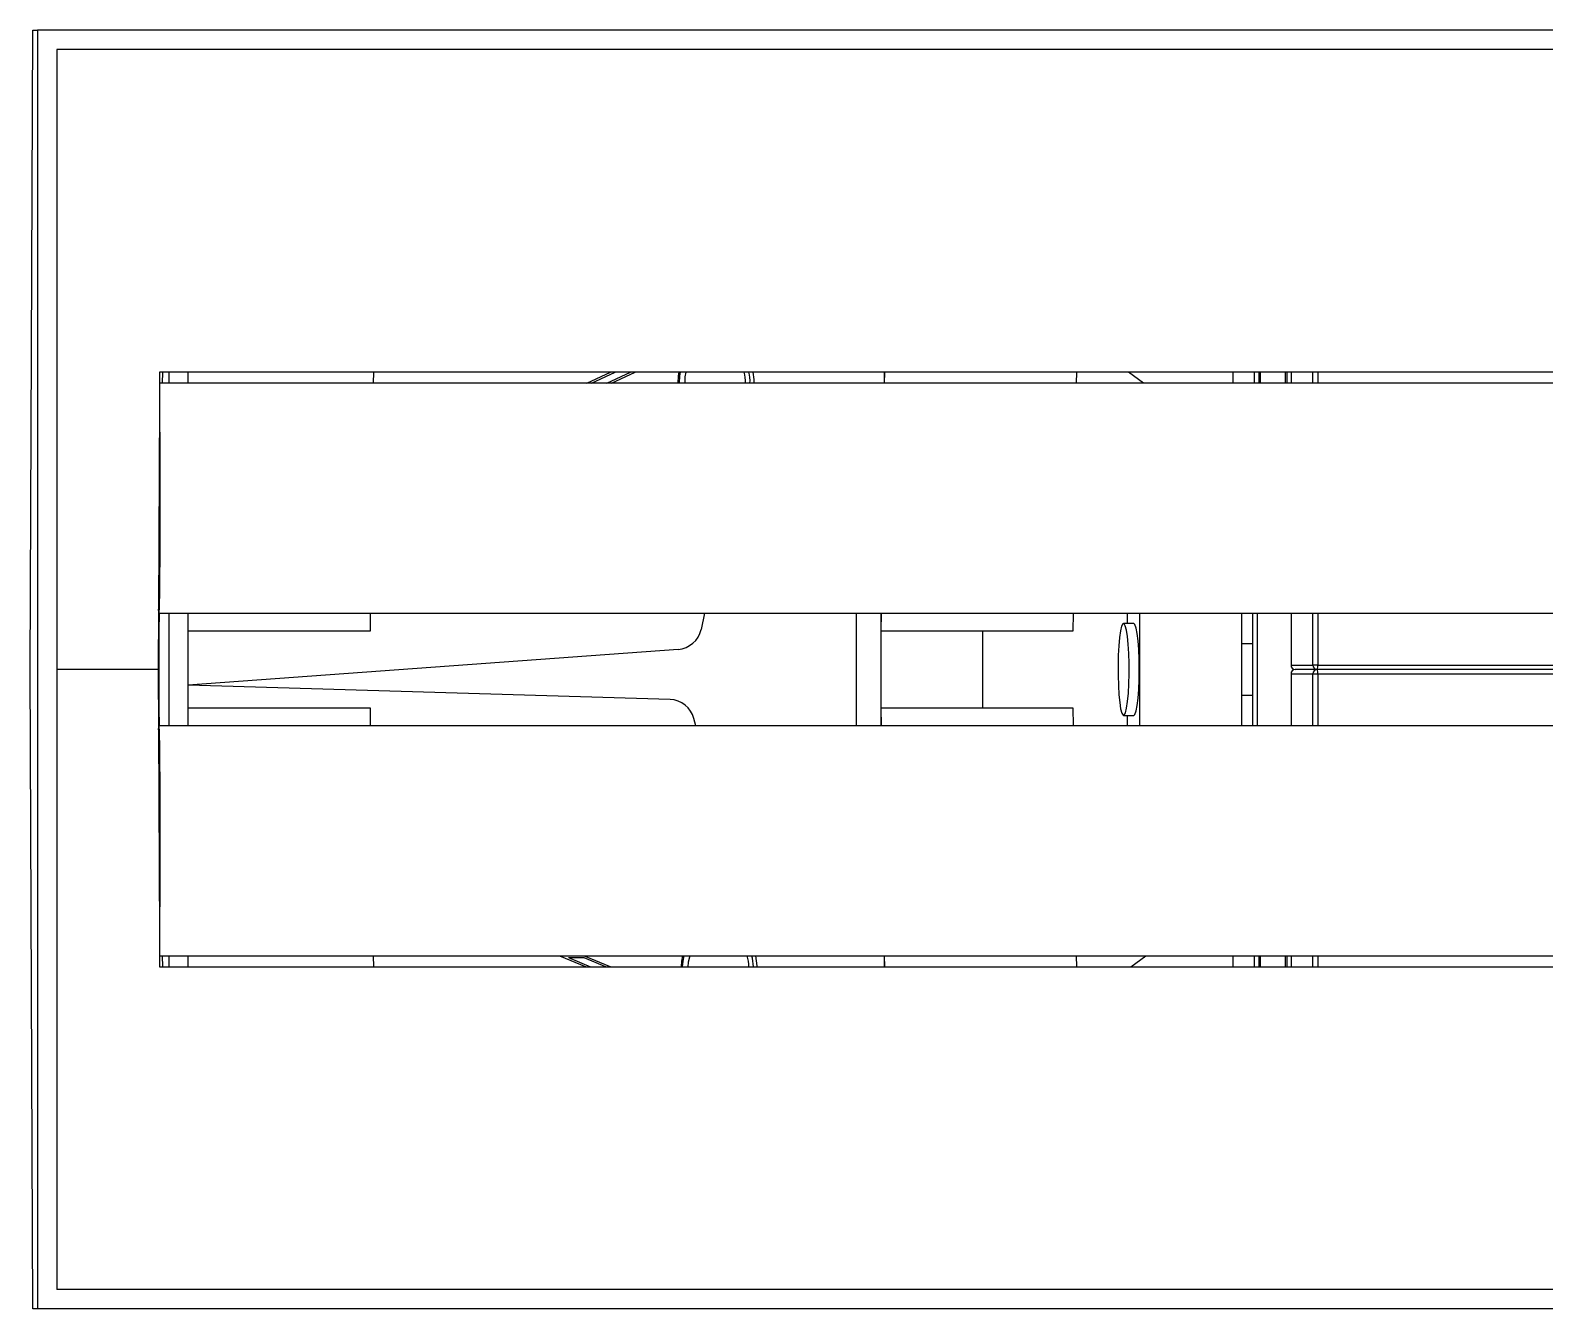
# Model space of a CAD drawing. Header units: millimetres. Extents: x -2889 to 8174, y 2447 to 8478.
# Drawn here: x 1539.63 to 1563.32, y 3380.42 to 3400.42 of the extents above; entities that cross this region are included whole.
import ezdxf

# ---------------------------------------------------------------- set-up
doc = ezdxf.new("R2010")
doc.units = ezdxf.units.MM

msp = doc.modelspace()

# ---------------------------------------------------------------- linework, layer by layer
at = {"color": 7, "linetype": 'Continuous', "lineweight": 25}
for p, q in [((1539.627, 3390.415), (1539.669, 3400.415)), ((1539.669, 3400.415), (1539.74, 3400.415)), ((1539.74, 3400.415), (1539.74, 3380.415)), ((1593.738, 3400.415), (1539.74, 3400.415)), ((1593.438, 3400.115), (1540.04, 3400.115)), ((1540.04, 3400.115), (1540.04, 3380.715)), ((1541.649, 3395.067), (1541.647, 3394.578)), ((1591.647, 3395.067), (1541.649, 3395.067)), ((1541.693, 3395.067), (1541.69, 3394.896)), ((1541.797, 3394.896), (1541.797, 3395.067)), ((1542.097, 3394.896), (1542.097, 3395.067)), ((1544.996, 3395.067), (1544.994, 3394.896)), ((1548.336, 3394.896), (1548.704, 3395.067)), ((1548.408, 3394.896), (1548.776, 3395.067)), ((1548.649, 3394.896), (1549.018, 3395.067)), ((1548.722, 3394.896), (1549.09, 3395.067)), ((1552.99, 3394.896), (1552.992, 3395.067)), ((1552.993, 3394.896), (1552.995, 3395.067)), ((1555.995, 3395.067), (1555.993, 3394.896)), ((1557.045, 3394.896), (1556.809, 3395.067)), ((1558.443, 3395.067), (1558.443, 3394.896)), ((1558.848, 3395.067), (1558.848, 3394.896)), ((1558.876, 3394.896), (1558.876, 3395.067)), ((1559.262, 3395.067), (1559.262, 3394.896)), ((1559.29, 3394.896), (1559.29, 3395.067)), ((1559.354, 3395.067), (1559.354, 3394.896)), ((1591.636, 3394.896), (1541.648, 3394.896)), ((1541.647, 3394.578), (1541.634, 3391.361)), ((1541.634, 3391.361), (1541.63, 3390.415)), ((1541.638, 3391.296), (1591.636, 3391.296)), ((1541.643, 3391.296), (1541.639, 3391.015)), ((1541.797, 3389.535), (1541.797, 3391.296)), ((1542.097, 3389.535), (1542.097, 3391.296)), ((1544.946, 3391.296), (1544.942, 3391.015)), ((1550.177, 3391.296), (1550.122, 3391.043)), ((1552.551, 3391.296), (1552.551, 3389.535)), ((1552.937, 3391.296), (1552.937, 3389.535)), ((1552.938, 3391.015), (1552.942, 3391.296)), ((1552.942, 3391.015), (1552.945, 3391.296)), ((1555.945, 3391.296), (1555.941, 3391.015)), ((1556.795, 3391.135), (1556.795, 3391.296)), ((1556.988, 3389.535), (1556.988, 3391.296)), ((1558.576, 3391.296), (1558.576, 3389.535)), ((1558.754, 3389.535), (1558.754, 3391.296)), ((1558.826, 3389.535), (1558.826, 3391.296)), ((1559.354, 3391.296), (1559.354, 3390.477)), ((1541.639, 3391.015), (1541.639, 3389.815)), ((1544.942, 3391.015), (1542.097, 3391.015)), ((1552.938, 3391.015), (1552.942, 3391.015)), ((1555.941, 3391.015), (1552.942, 3391.015)), ((1554.526, 3391.015), (1554.526, 3389.815)), ((1556.891, 3391.135), (1556.732, 3391.135)), ((1558.754, 3390.815), (1558.576, 3390.815)), ((1549.762, 3390.729), (1542.097, 3390.171)), ((1539.669, 3380.415), (1539.627, 3390.415)), ((1541.63, 3390.415), (1540.04, 3390.415)), ((1541.63, 3390.415), (1541.634, 3389.47)), ((1559.354, 3390.354), (1559.354, 3389.535)), ((1559.355, 3390.485), (1559.694, 3390.485)), ((1559.694, 3390.345), (1559.355, 3390.345)), ((1559.763, 3390.415), (1559.416, 3390.415)), ((1559.772, 3390.485), (1559.694, 3390.485)), ((1559.772, 3390.345), (1559.694, 3390.345)), ((1585.434, 3390.415), (1559.763, 3390.415)), ((1559.772, 3390.485), (1585.443, 3390.485)), ((1585.443, 3390.345), (1559.772, 3390.345)), ((1541.639, 3390.182), (1541.631, 3390.182)), ((1541.639, 3390.138), (1541.631, 3390.137)), ((1549.637, 3389.945), (1542.097, 3390.168)), ((1541.639, 3389.815), (1541.643, 3389.535)), ((1542.097, 3389.815), (1544.942, 3389.815)), ((1544.942, 3389.815), (1544.946, 3389.535)), ((1552.942, 3389.815), (1552.938, 3389.815)), ((1552.942, 3389.535), (1552.938, 3389.815)), ((1552.945, 3389.535), (1552.942, 3389.815)), ((1552.942, 3389.815), (1555.941, 3389.815)), ((1555.941, 3389.815), (1555.945, 3389.535)), ((1558.576, 3390.015), (1558.754, 3390.015)), ((1550.038, 3389.535), (1550.009, 3389.647)), ((1556.732, 3389.695), (1556.891, 3389.695)), ((1556.795, 3389.535), (1556.795, 3389.695)), ((1541.634, 3389.47), (1541.647, 3386.253)), ((1591.636, 3389.535), (1541.638, 3389.535)), ((1541.647, 3386.253), (1541.649, 3385.764)), ((1541.648, 3385.935), (1591.636, 3385.935)), ((1541.69, 3385.935), (1541.693, 3385.764)), ((1541.797, 3385.764), (1541.797, 3385.935)), ((1542.097, 3385.764), (1542.097, 3385.935)), ((1544.994, 3385.935), (1544.996, 3385.764)), ((1547.908, 3385.935), (1548.322, 3385.764)), ((1548.046, 3385.908), (1548.288, 3385.908)), ((1548.046, 3385.908), (1548.394, 3385.764)), ((1548.288, 3385.908), (1548.636, 3385.764)), ((1548.294, 3385.935), (1548.708, 3385.764)), ((1552.992, 3385.764), (1552.99, 3385.935)), ((1552.995, 3385.764), (1552.993, 3385.935)), ((1555.993, 3385.935), (1555.995, 3385.764)), ((1556.847, 3385.764), (1557.079, 3385.935)), ((1558.443, 3385.935), (1558.443, 3385.764)), ((1558.848, 3385.935), (1558.848, 3385.764)), ((1558.876, 3385.764), (1558.876, 3385.935)), ((1559.262, 3385.935), (1559.262, 3385.764)), ((1559.29, 3385.764), (1559.29, 3385.935)), ((1559.354, 3385.935), (1559.354, 3385.764)), ((1541.649, 3385.764), (1591.647, 3385.764)), ((1593.438, 3380.715), (1540.04, 3380.715)), ((1539.74, 3380.415), (1539.669, 3380.415)), ((1593.738, 3380.415), (1539.74, 3380.415))]:
    msp.add_line(p, q, dxfattribs=at)
at = {"color": 8, "linetype": 'Continuous', "lineweight": 25}
for p, q in [((1558.444, 3395.067), (1558.444, 3394.896)), ((1558.783, 3394.896), (1558.783, 3395.067)), ((1559.355, 3395.067), (1559.355, 3394.896)), ((1559.694, 3394.896), (1559.694, 3395.067)), ((1559.772, 3395.067), (1559.772, 3394.896)), ((1559.355, 3391.296), (1559.355, 3390.485)), ((1559.694, 3390.485), (1559.694, 3391.296)), ((1559.772, 3391.296), (1559.772, 3390.485)), ((1559.355, 3390.345), (1559.355, 3389.535)), ((1559.694, 3389.535), (1559.694, 3390.345)), ((1559.772, 3390.345), (1559.772, 3389.535)), ((1558.444, 3385.935), (1558.444, 3385.764)), ((1558.783, 3385.764), (1558.783, 3385.935)), ((1559.355, 3385.935), (1559.355, 3385.764)), ((1559.694, 3385.764), (1559.694, 3385.935)), ((1559.772, 3385.935), (1559.772, 3385.764))]:
    msp.add_line(p, q, dxfattribs=at)
at = {"color": 7, "linetype": 'Continuous', "lineweight": 25, "flags": 128}
for points in [[(1549.773, 3395.067), (1549.762, 3395.011), (1549.757, 3394.896)], [(1549.793, 3395.067), (1549.782, 3395.011), (1549.777, 3394.896)], [(1549.885, 3395.067), (1549.869, 3394.994), (1549.866, 3394.896)], [(1550.933, 3395.067), (1550.947, 3394.95), (1550.947, 3394.896)], [(1541.647, 3394.578), (1541.649, 3394.42), (1541.65, 3394.237), (1541.652, 3394.031), (1541.653, 3393.806), (1541.653, 3393.568), (1541.654, 3393.321), (1541.654, 3393.069), (1541.654, 3392.817), (1541.653, 3392.571), (1541.652, 3392.335), (1541.651, 3392.115), (1541.65, 3391.913), (1541.648, 3391.735), (1541.647, 3391.584), (1541.645, 3391.462), (1541.642, 3391.373), (1541.64, 3391.317), (1541.638, 3391.296), (1541.636, 3391.311), (1541.634, 3391.361)], [(1556.687, 3389.799), (1556.705, 3389.732), (1556.724, 3389.699), (1556.743, 3389.702), (1556.762, 3389.74), (1556.78, 3389.813), (1556.795, 3389.916), (1556.807, 3390.044), (1556.815, 3390.19), (1556.819, 3390.348), (1556.818, 3390.509), (1556.814, 3390.666), (1556.805, 3390.81), (1556.792, 3390.934), (1556.777, 3391.032), (1556.759, 3391.099), (1556.74, 3391.132), (1556.721, 3391.129), (1556.702, 3391.091), (1556.685, 3391.018), (1556.67, 3390.915), (1556.658, 3390.787), (1556.65, 3390.641), (1556.646, 3390.483), (1556.646, 3390.322), (1556.651, 3390.165), (1556.659, 3390.021), (1556.672, 3389.897), (1556.687, 3389.799)], [(1556.891, 3389.695), (1556.91, 3389.714), (1556.929, 3389.767), (1556.945, 3389.853), (1556.959, 3389.967), (1556.969, 3390.103), (1556.976, 3390.255), (1556.978, 3390.415), (1556.976, 3390.576), (1556.969, 3390.728), (1556.959, 3390.864), (1556.945, 3390.978), (1556.929, 3391.064), (1556.91, 3391.117), (1556.891, 3391.135)], [(1541.634, 3389.47), (1541.636, 3389.52), (1541.638, 3389.535), (1541.64, 3389.514), (1541.642, 3389.458), (1541.645, 3389.369), (1541.647, 3389.247), (1541.648, 3389.096), (1541.65, 3388.918), (1541.651, 3388.716), (1541.652, 3388.496), (1541.653, 3388.26), (1541.654, 3388.014), (1541.654, 3387.762), (1541.654, 3387.51), (1541.653, 3387.263), (1541.653, 3387.025), (1541.652, 3386.8), (1541.65, 3386.594), (1541.649, 3386.411), (1541.647, 3386.253)], [(1549.833, 3385.935), (1549.815, 3385.854), (1549.809, 3385.764)], [(1549.852, 3385.935), (1549.834, 3385.854), (1549.828, 3385.764)], [(1549.945, 3385.935), (1549.921, 3385.837), (1549.917, 3385.764)], [(1550.94, 3385.764), (1550.925, 3385.9), (1550.916, 3385.935)], [(1551, 3385.764), (1551, 3385.779), (1550.979, 3385.935)]]:
    msp.add_lwpolyline(points, dxfattribs=at)
at = {"color": 7, "linetype": 'Continuous', "lineweight": 25}
for centre, radius, start, end in [((1550.334, 3394.929), 0.483, 356.0726, 16.5505), ((1550.324, 3394.929), 0.564, 356.6352, 14.1308), ((1549.732, 3391.126), 0.398, 274.3051, 347.9468), ((1559.764, 3390.485), 0.0697, 179.7907, 269.7892), ((1559.764, 3390.346), 0.0697, 90.2108, 180.2093), ((1559.62, 3390.468), 0.152, 339.7426, 6.4989), ((1559.62, 3390.363), 0.152, 353.5011, 20.2574), ((1549.624, 3389.548), 0.398, 14.4857, 88.1682), ((1550.387, 3385.772), 0.483, 359.0335, 19.6674)]:
    msp.add_arc(centre, radius, start, end, dxfattribs=at)
for centre, major_axis, start_param, end_param in [((1559.424, 3390.345), (-0.0524, 0.0524), 5.558258, 7.129054), ((1559.424, 3390.485), (0.0524, 0.0524), 2.295724, 3.86652)]:
    msp.add_ellipse(centre, major_axis=major_axis, ratio=0.885824, start_param=start_param, end_param=end_param, dxfattribs=at)

doc.saveas('drawing.dxf')
